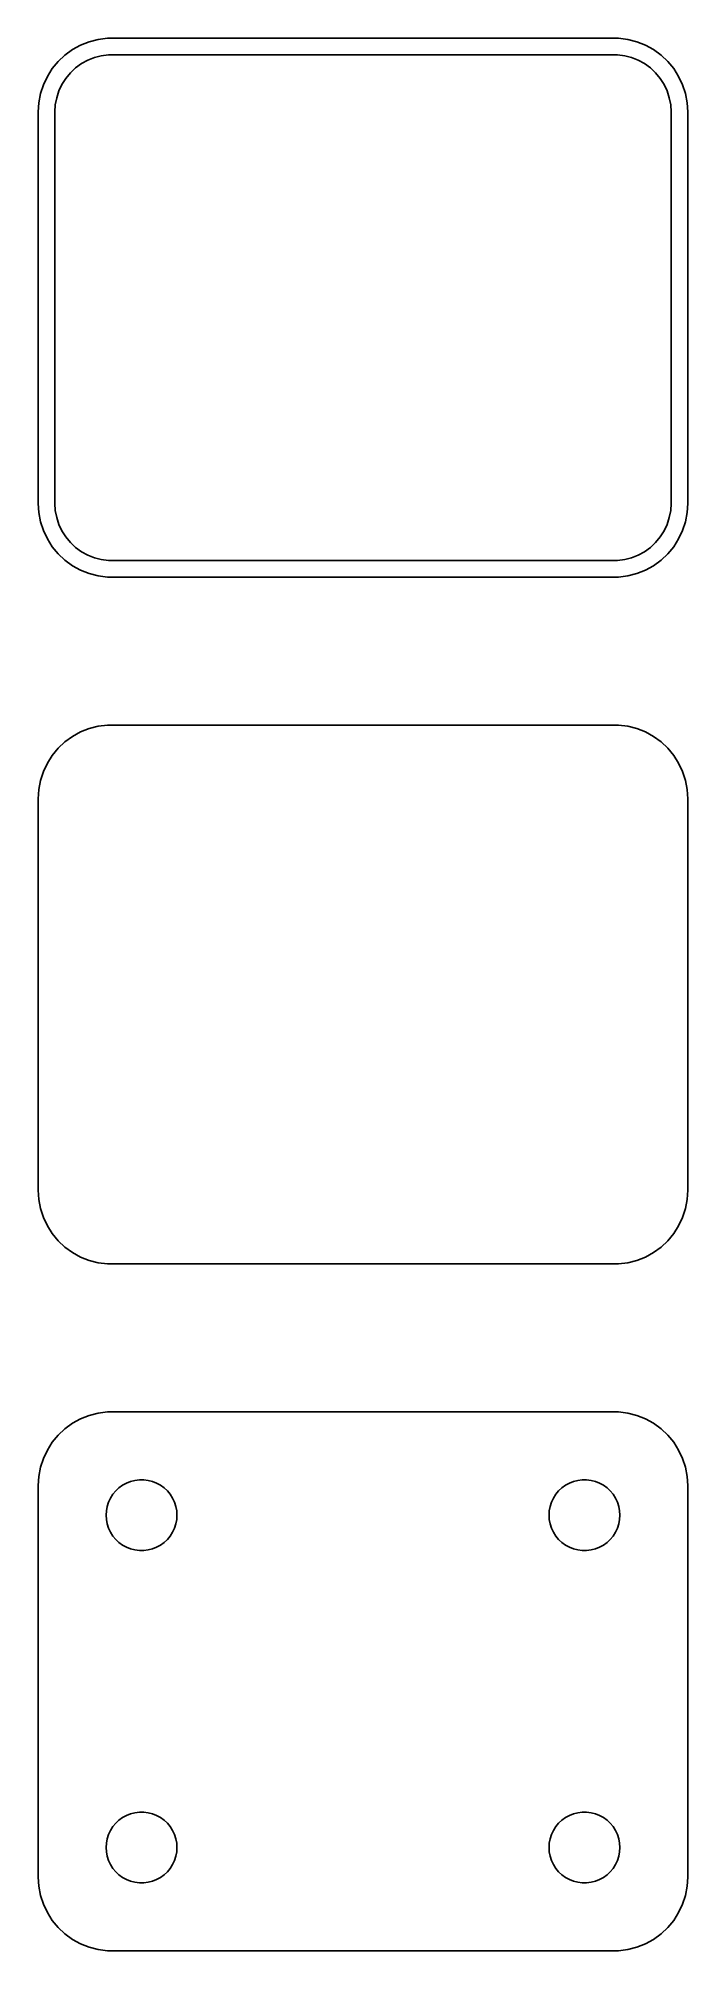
# Model space of a CAD drawing. Header units: metres. Extents: x -22 to 22, y 75 to 204.
import ezdxf

# ---------------------------------------------------------------- set-up
doc = ezdxf.new("R2010")
doc.units = ezdxf.units.M

msp = doc.modelspace()

# ---------------------------------------------------------------- linework, layer by layer
for p, q in [((-19.6791, 203.472), (-20.1871, 203.103)), ((-19.1289, 203.774), (-19.6791, 203.472)), ((-18.5451, 204.005), (-19.1289, 203.774)), ((-17.9369, 204.161), (-18.5451, 204.005)), ((-17.3139, 204.24), (-17.9369, 204.161)), ((17.3139, 204.24), (-17.3139, 204.24)), ((17.9369, 204.161), (17.3139, 204.24)), ((18.5451, 204.005), (17.9369, 204.161)), ((19.1289, 203.774), (18.5451, 204.005)), ((19.6791, 203.472), (19.1289, 203.774)), ((20.1871, 203.103), (19.6791, 203.472)), ((-21.0451, 202.189), (-21.3815, 201.659)), ((-20.6448, 202.673), (-21.0451, 202.189)), ((-20.1871, 203.103), (-20.6448, 202.673)), ((-19.823, 201.901), (-19.4685, 202.234)), ((-19.4685, 202.234), (-19.0751, 202.52)), ((-19.0751, 202.52), (-18.6489, 202.754)), ((-18.6489, 202.754), (-18.1967, 202.933)), ((-18.1967, 202.933), (-17.7256, 203.054)), ((-17.7256, 203.054), (-17.2432, 203.115)), ((-17.2432, 203.115), (17.2432, 203.115)), ((17.2432, 203.115), (17.7256, 203.054)), ((17.7256, 203.054), (18.1967, 202.933)), ((18.1967, 202.933), (18.6489, 202.754)), ((18.6489, 202.754), (19.0751, 202.52)), ((19.0751, 202.52), (19.4685, 202.234)), ((19.4685, 202.234), (19.823, 201.901)), ((20.6448, 202.673), (20.1871, 203.103)), ((21.0451, 202.189), (20.6448, 202.673)), ((21.3815, 201.659), (21.0451, 202.189)), ((-21.6489, 201.091), (-21.8429, 200.493)), ((-21.3815, 201.659), (-21.6489, 201.091)), ((-20.6007, 200.676), (-20.3936, 201.116)), ((-20.3936, 201.116), (-20.133, 201.526)), ((-20.133, 201.526), (-19.823, 201.901)), ((19.823, 201.901), (20.133, 201.526)), ((20.133, 201.526), (20.3936, 201.116)), ((20.3936, 201.116), (20.6007, 200.676)), ((21.6489, 201.091), (21.3815, 201.659)), ((21.8429, 200.493), (21.6489, 201.091)), ((-21.9606, 199.877), (-22, 199.25)), ((-21.8429, 200.493), (-21.9606, 199.877)), ((-20.8726, 199.25), (-20.8421, 199.735)), ((-20.8421, 199.735), (-20.751, 200.213)), ((-20.751, 200.213), (-20.6007, 200.676)), ((20.6007, 200.676), (20.751, 200.213)), ((20.751, 200.213), (20.8421, 199.735)), ((20.8421, 199.735), (20.8726, 199.25)), ((21.9606, 199.877), (21.8429, 200.493)), ((22, 199.25), (21.9606, 199.877)), ((-22, 199.25), (-22, 172.75)), ((-20.8726, 172.75), (-20.8726, 199.25)), ((20.8726, 199.25), (20.8726, 172.75)), ((22, 172.75), (22, 199.25)), ((-22, 172.75), (-21.9606, 172.123)), ((-20.8421, 172.265), (-20.8726, 172.75)), ((-20.751, 171.787), (-20.8421, 172.265)), ((20.8421, 172.265), (20.751, 171.787)), ((20.8726, 172.75), (20.8421, 172.265)), ((21.9606, 172.123), (22, 172.75)), ((-21.9606, 172.123), (-21.8429, 171.507)), ((-21.8429, 171.507), (-21.6489, 170.909)), ((-20.6007, 171.324), (-20.751, 171.787)), ((-20.3936, 170.884), (-20.6007, 171.324)), ((20.6007, 171.324), (20.3936, 170.884)), ((20.751, 171.787), (20.6007, 171.324)), ((21.6489, 170.909), (21.8429, 171.507)), ((21.8429, 171.507), (21.9606, 172.123)), ((-21.6489, 170.909), (-21.3815, 170.341)), ((-21.3815, 170.341), (-21.0451, 169.811)), ((-21.0451, 169.811), (-20.6448, 169.327)), ((-20.133, 170.474), (-20.3936, 170.884)), ((-19.823, 170.099), (-20.133, 170.474)), ((-19.4685, 169.766), (-19.823, 170.099)), ((-19.0751, 169.48), (-19.4685, 169.766)), ((19.4685, 169.766), (19.0751, 169.48)), ((19.823, 170.099), (19.4685, 169.766)), ((20.133, 170.474), (19.823, 170.099)), ((20.3936, 170.884), (20.133, 170.474)), ((20.6448, 169.327), (21.0451, 169.811)), ((21.0451, 169.811), (21.3815, 170.341)), ((21.3815, 170.341), (21.6489, 170.909)), ((-20.6448, 169.327), (-20.1871, 168.897)), ((-20.1871, 168.897), (-19.6791, 168.528)), ((-19.6791, 168.528), (-19.1289, 168.226)), ((-18.6489, 169.246), (-19.0751, 169.48)), ((-18.1967, 169.067), (-18.6489, 169.246)), ((-17.7256, 168.946), (-18.1967, 169.067)), ((-17.2432, 168.885), (-17.7256, 168.946)), ((17.2432, 168.885), (-17.2432, 168.885)), ((17.7256, 168.946), (17.2432, 168.885)), ((18.1967, 169.067), (17.7256, 168.946)), ((18.6489, 169.246), (18.1967, 169.067)), ((19.0751, 169.48), (18.6489, 169.246)), ((19.1289, 168.226), (19.6791, 168.528)), ((19.6791, 168.528), (20.1871, 168.897)), ((20.1871, 168.897), (20.6448, 169.327)), ((-19.1289, 168.226), (-18.5451, 167.995)), ((-18.5451, 167.995), (-17.9369, 167.839)), ((-17.9369, 167.839), (-17.3139, 167.76)), ((-17.3139, 167.76), (17.3139, 167.76)), ((17.3139, 167.76), (17.9369, 167.839)), ((17.9369, 167.839), (18.5451, 167.995)), ((18.5451, 167.995), (19.1289, 168.226)), ((-19.6791, 156.972), (-20.1871, 156.603)), ((-19.1289, 157.274), (-19.6791, 156.972)), ((-18.5451, 157.505), (-19.1289, 157.274)), ((-17.9369, 157.661), (-18.5451, 157.505)), ((-17.3139, 157.74), (-17.9369, 157.661)), ((17.3139, 157.74), (-17.3139, 157.74)), ((17.9369, 157.661), (17.3139, 157.74)), ((18.5451, 157.505), (17.9369, 157.661)), ((19.1289, 157.274), (18.5451, 157.505)), ((19.6791, 156.972), (19.1289, 157.274)), ((20.1871, 156.603), (19.6791, 156.972)), ((-21.0451, 155.689), (-21.3815, 155.159)), ((-20.6448, 156.173), (-21.0451, 155.689)), ((-20.1871, 156.603), (-20.6448, 156.173)), ((20.6448, 156.173), (20.1871, 156.603)), ((21.0451, 155.689), (20.6448, 156.173)), ((21.3815, 155.159), (21.0451, 155.689)), ((-21.6489, 154.591), (-21.8429, 153.993)), ((-21.3815, 155.159), (-21.6489, 154.591)), ((21.6489, 154.591), (21.3815, 155.159)), ((21.8429, 153.993), (21.6489, 154.591)), ((-21.9606, 153.377), (-22, 152.75)), ((-21.8429, 153.993), (-21.9606, 153.377)), ((21.9606, 153.377), (21.8429, 153.993)), ((22, 152.75), (21.9606, 153.377)), ((-22, 152.75), (-22, 126.25)), ((22, 126.25), (22, 152.75)), ((-22, 126.25), (-21.9606, 125.623)), ((-21.9606, 125.623), (-21.8429, 125.007)), ((21.8429, 125.007), (21.9606, 125.623)), ((21.9606, 125.623), (22, 126.25)), ((-21.8429, 125.007), (-21.6489, 124.409)), ((-21.6489, 124.409), (-21.3815, 123.841)), ((21.3815, 123.841), (21.6489, 124.409)), ((21.6489, 124.409), (21.8429, 125.007)), ((-21.3815, 123.841), (-21.0451, 123.311)), ((-21.0451, 123.311), (-20.6448, 122.827)), ((20.6448, 122.827), (21.0451, 123.311)), ((21.0451, 123.311), (21.3815, 123.841)), ((-20.6448, 122.827), (-20.1871, 122.397)), ((-20.1871, 122.397), (-19.6791, 122.028)), ((-19.6791, 122.028), (-19.1289, 121.726)), ((-19.1289, 121.726), (-18.5451, 121.495)), ((18.5451, 121.495), (19.1289, 121.726)), ((19.1289, 121.726), (19.6791, 122.028)), ((19.6791, 122.028), (20.1871, 122.397)), ((20.1871, 122.397), (20.6448, 122.827)), ((-18.5451, 121.495), (-17.9369, 121.339)), ((-17.9369, 121.339), (-17.3139, 121.26)), ((-17.3139, 121.26), (17.3139, 121.26)), ((17.3139, 121.26), (17.9369, 121.339)), ((17.9369, 121.339), (18.5451, 121.495)), ((-20.1871, 110.103), (-20.6448, 109.673)), ((-19.6791, 110.472), (-20.1871, 110.103)), ((-19.1289, 110.774), (-19.6791, 110.472)), ((-18.5451, 111.005), (-19.1289, 110.774)), ((-17.9369, 111.161), (-18.5451, 111.005)), ((-17.3139, 111.24), (-17.9369, 111.161)), ((17.3139, 111.24), (-17.3139, 111.24)), ((17.9369, 111.161), (17.3139, 111.24)), ((18.5451, 111.005), (17.9369, 111.161)), ((19.1289, 110.774), (18.5451, 111.005)), ((19.6791, 110.472), (19.1289, 110.774)), ((20.1871, 110.103), (19.6791, 110.472)), ((20.6448, 109.673), (20.1871, 110.103)), ((-21.0451, 109.189), (-21.3815, 108.659)), ((-20.6448, 109.673), (-21.0451, 109.189)), ((21.0451, 109.189), (20.6448, 109.673)), ((21.3815, 108.659), (21.0451, 109.189)), ((-21.8429, 107.493), (-21.9606, 106.877)), ((-21.6489, 108.091), (-21.8429, 107.493)), ((-21.3815, 108.659), (-21.6489, 108.091)), ((21.6489, 108.091), (21.3815, 108.659)), ((21.8429, 107.493), (21.6489, 108.091)), ((21.9606, 106.877), (21.8429, 107.493)), ((-21.9606, 106.877), (-22, 106.25)), ((-22, 106.25), (-22, 79.75)), ((-16.5298, 106.099), (-16.286, 106.276)), ((-16.286, 106.276), (-16.0219, 106.422)), ((-16.0219, 106.422), (-15.7416, 106.533)), ((-15.7416, 106.533), (-15.4497, 106.607)), ((-15.4497, 106.607), (-15.1507, 106.645)), ((-15.1507, 106.645), (-14.8493, 106.645)), ((-14.8493, 106.645), (-14.5503, 106.607)), ((-14.5503, 106.607), (-14.2583, 106.533)), ((-14.2583, 106.533), (-13.9781, 106.422)), ((-13.9781, 106.422), (-13.714, 106.276)), ((-13.714, 106.276), (-13.4702, 106.099)), ((13.4702, 106.099), (13.714, 106.276)), ((13.714, 106.276), (13.9781, 106.422)), ((13.9781, 106.422), (14.2583, 106.533)), ((14.2583, 106.533), (14.5503, 106.607)), ((14.5503, 106.607), (14.8493, 106.645)), ((14.8493, 106.645), (15.1507, 106.645)), ((15.1507, 106.645), (15.4497, 106.607)), ((15.4497, 106.607), (15.7416, 106.533)), ((15.7416, 106.533), (16.0219, 106.422)), ((16.0219, 106.422), (16.286, 106.276)), ((16.286, 106.276), (16.5298, 106.099)), ((22, 106.25), (21.9606, 106.877)), ((22, 79.75), (22, 106.25)), ((-17.3246, 104.847), (-17.2315, 105.133)), ((-17.2315, 105.133), (-17.1031, 105.406)), ((-17.1031, 105.406), (-16.9416, 105.661)), ((-16.9416, 105.661), (-16.7495, 105.893)), ((-16.7495, 105.893), (-16.5298, 106.099)), ((-13.4702, 106.099), (-13.2505, 105.893)), ((-13.2505, 105.893), (-13.0583, 105.661)), ((-13.0583, 105.661), (-12.8969, 105.406)), ((-12.8969, 105.406), (-12.7685, 105.133)), ((-12.7685, 105.133), (-12.6754, 104.847)), ((12.6754, 104.847), (12.7685, 105.133)), ((12.7685, 105.133), (12.8969, 105.406)), ((12.8969, 105.406), (13.0583, 105.661)), ((13.0583, 105.661), (13.2505, 105.893)), ((13.2505, 105.893), (13.4702, 106.099)), ((16.5298, 106.099), (16.7495, 105.893)), ((16.7495, 105.893), (16.9416, 105.661)), ((16.9416, 105.661), (17.1031, 105.406)), ((17.1031, 105.406), (17.2315, 105.133)), ((17.2315, 105.133), (17.3246, 104.847)), ((-17.4, 104.25), (-17.3811, 104.551)), ((-17.3811, 103.949), (-17.4, 104.25)), ((-17.3811, 104.551), (-17.3246, 104.847)), ((-17.3246, 103.653), (-17.3811, 103.949)), ((-17.2315, 103.367), (-17.3246, 103.653)), ((-12.6754, 103.653), (-12.7685, 103.367)), ((-12.6754, 104.847), (-12.6189, 104.551)), ((-12.6189, 103.949), (-12.6754, 103.653)), ((-12.6189, 104.551), (-12.6, 104.25)), ((-12.6, 104.25), (-12.6189, 103.949)), ((12.6, 104.25), (12.6189, 104.551)), ((12.6189, 103.949), (12.6, 104.25)), ((12.6189, 104.551), (12.6754, 104.847)), ((12.6754, 103.653), (12.6189, 103.949)), ((12.7685, 103.367), (12.6754, 103.653)), ((17.3246, 103.653), (17.2315, 103.367)), ((17.3246, 104.847), (17.3811, 104.551)), ((17.3811, 103.949), (17.3246, 103.653)), ((17.3811, 104.551), (17.4, 104.25)), ((17.4, 104.25), (17.3811, 103.949)), ((-17.1031, 103.094), (-17.2315, 103.367)), ((-16.9416, 102.839), (-17.1031, 103.094)), ((-16.7495, 102.607), (-16.9416, 102.839)), ((-16.5298, 102.401), (-16.7495, 102.607)), ((-16.286, 102.224), (-16.5298, 102.401)), ((-13.4702, 102.401), (-13.714, 102.224)), ((-13.2505, 102.607), (-13.4702, 102.401)), ((-13.0583, 102.839), (-13.2505, 102.607)), ((-12.8969, 103.094), (-13.0583, 102.839)), ((-12.7685, 103.367), (-12.8969, 103.094)), ((12.8969, 103.094), (12.7685, 103.367)), ((13.0583, 102.839), (12.8969, 103.094)), ((13.2505, 102.607), (13.0583, 102.839)), ((13.4702, 102.401), (13.2505, 102.607)), ((13.714, 102.224), (13.4702, 102.401)), ((16.5298, 102.401), (16.286, 102.224)), ((16.7495, 102.607), (16.5298, 102.401)), ((16.9416, 102.839), (16.7495, 102.607)), ((17.1031, 103.094), (16.9416, 102.839)), ((17.2315, 103.367), (17.1031, 103.094)), ((-16.0219, 102.078), (-16.286, 102.224)), ((-15.7416, 101.967), (-16.0219, 102.078)), ((-15.4497, 101.893), (-15.7416, 101.967)), ((-15.1507, 101.855), (-15.4497, 101.893)), ((-14.8493, 101.855), (-15.1507, 101.855)), ((-14.5503, 101.893), (-14.8493, 101.855)), ((-14.2583, 101.967), (-14.5503, 101.893)), ((-13.9781, 102.078), (-14.2583, 101.967)), ((-13.714, 102.224), (-13.9781, 102.078)), ((13.9781, 102.078), (13.714, 102.224)), ((14.2583, 101.967), (13.9781, 102.078)), ((14.5503, 101.893), (14.2583, 101.967)), ((14.8493, 101.855), (14.5503, 101.893)), ((15.1507, 101.855), (14.8493, 101.855)), ((15.4497, 101.893), (15.1507, 101.855)), ((15.7416, 101.967), (15.4497, 101.893)), ((16.0219, 102.078), (15.7416, 101.967)), ((16.286, 102.224), (16.0219, 102.078)), ((-17.2315, 82.6335), (-17.1031, 82.9062)), ((-17.1031, 82.9062), (-16.9416, 83.1607)), ((-16.9416, 83.1607), (-16.7495, 83.3929)), ((-16.7495, 83.3929), (-16.5298, 83.5992)), ((-16.5298, 83.5992), (-16.286, 83.7764)), ((-16.286, 83.7764), (-16.0219, 83.9216)), ((-16.0219, 83.9216), (-15.7416, 84.0325)), ((-15.7416, 84.0325), (-15.4497, 84.1075)), ((-15.4497, 84.1075), (-15.1507, 84.1453)), ((-15.1507, 84.1453), (-14.8493, 84.1453)), ((-14.8493, 84.1453), (-14.5503, 84.1075)), ((-14.5503, 84.1075), (-14.2583, 84.0325)), ((-14.2583, 84.0325), (-13.9781, 83.9216)), ((-13.9781, 83.9216), (-13.714, 83.7764)), ((-13.714, 83.7764), (-13.4702, 83.5992)), ((-13.4702, 83.5992), (-13.2505, 83.3929)), ((-13.2505, 83.3929), (-13.0583, 83.1607)), ((-13.0583, 83.1607), (-12.8969, 82.9062)), ((-12.8969, 82.9062), (-12.7685, 82.6335)), ((12.7685, 82.6335), (12.8969, 82.9062)), ((12.8969, 82.9062), (13.0583, 83.1607)), ((13.0583, 83.1607), (13.2505, 83.3929)), ((13.2505, 83.3929), (13.4702, 83.5992)), ((13.4702, 83.5992), (13.714, 83.7764)), ((13.714, 83.7764), (13.9781, 83.9216)), ((13.9781, 83.9216), (14.2583, 84.0325)), ((14.2583, 84.0325), (14.5503, 84.1075)), ((14.5503, 84.1075), (14.8493, 84.1453)), ((14.8493, 84.1453), (15.1507, 84.1453)), ((15.1507, 84.1453), (15.4497, 84.1075)), ((15.4497, 84.1075), (15.7416, 84.0325)), ((15.7416, 84.0325), (16.0219, 83.9216)), ((16.0219, 83.9216), (16.286, 83.7764)), ((16.286, 83.7764), (16.5298, 83.5992)), ((16.5298, 83.5992), (16.7495, 83.3929)), ((16.7495, 83.3929), (16.9416, 83.1607)), ((16.9416, 83.1607), (17.1031, 82.9062)), ((17.1031, 82.9062), (17.2315, 82.6335)), ((-17.4, 81.75), (-17.3811, 82.0508)), ((-17.3811, 81.4492), (-17.4, 81.75)), ((-17.3811, 82.0508), (-17.3246, 82.3469)), ((-17.3246, 82.3469), (-17.2315, 82.6335)), ((-12.7685, 82.6335), (-12.6754, 82.3469)), ((-12.6754, 82.3469), (-12.6189, 82.0508)), ((-12.6189, 82.0508), (-12.6, 81.75)), ((-12.6, 81.75), (-12.6189, 81.4492)), ((12.6, 81.75), (12.6189, 82.0508)), ((12.6189, 81.4492), (12.6, 81.75)), ((12.6189, 82.0508), (12.6754, 82.3469)), ((12.6754, 82.3469), (12.7685, 82.6335)), ((17.2315, 82.6335), (17.3246, 82.3469)), ((17.3246, 82.3469), (17.3811, 82.0508)), ((17.3811, 82.0508), (17.4, 81.75)), ((17.4, 81.75), (17.3811, 81.4492)), ((-17.3246, 81.1532), (-17.3811, 81.4492)), ((-17.2315, 80.8665), (-17.3246, 81.1532)), ((-17.1031, 80.5938), (-17.2315, 80.8665)), ((-16.9416, 80.3393), (-17.1031, 80.5938)), ((-16.7495, 80.1071), (-16.9416, 80.3393)), ((-13.0583, 80.3393), (-13.2505, 80.1071)), ((-12.8969, 80.5938), (-13.0583, 80.3393)), ((-12.7685, 80.8665), (-12.8969, 80.5938)), ((-12.6754, 81.1532), (-12.7685, 80.8665)), ((-12.6189, 81.4492), (-12.6754, 81.1532)), ((12.6754, 81.1532), (12.6189, 81.4492)), ((12.7685, 80.8665), (12.6754, 81.1532)), ((12.8969, 80.5938), (12.7685, 80.8665)), ((13.0583, 80.3393), (12.8969, 80.5938)), ((13.2505, 80.1071), (13.0583, 80.3393)), ((16.9416, 80.3393), (16.7495, 80.1071)), ((17.1031, 80.5938), (16.9416, 80.3393)), ((17.2315, 80.8665), (17.1031, 80.5938)), ((17.3246, 81.1532), (17.2315, 80.8665)), ((17.3811, 81.4492), (17.3246, 81.1532)), ((-22, 79.75), (-21.9606, 79.1233)), ((-21.9606, 79.1233), (-21.8429, 78.5066)), ((-16.5298, 79.9008), (-16.7495, 80.1071)), ((-16.286, 79.7236), (-16.5298, 79.9008)), ((-16.0219, 79.5784), (-16.286, 79.7236)), ((-15.7416, 79.4675), (-16.0219, 79.5784)), ((-15.4497, 79.3925), (-15.7416, 79.4675)), ((-15.1507, 79.3547), (-15.4497, 79.3925)), ((-14.8493, 79.3547), (-15.1507, 79.3547)), ((-14.5503, 79.3925), (-14.8493, 79.3547)), ((-14.2583, 79.4675), (-14.5503, 79.3925)), ((-13.9781, 79.5784), (-14.2583, 79.4675)), ((-13.714, 79.7236), (-13.9781, 79.5784)), ((-13.4702, 79.9008), (-13.714, 79.7236)), ((-13.2505, 80.1071), (-13.4702, 79.9008)), ((13.4702, 79.9008), (13.2505, 80.1071)), ((13.714, 79.7236), (13.4702, 79.9008)), ((13.9781, 79.5784), (13.714, 79.7236)), ((14.2583, 79.4675), (13.9781, 79.5784)), ((14.5503, 79.3925), (14.2583, 79.4675)), ((14.8493, 79.3547), (14.5503, 79.3925)), ((15.1507, 79.3547), (14.8493, 79.3547)), ((15.4497, 79.3925), (15.1507, 79.3547)), ((15.7416, 79.4675), (15.4497, 79.3925)), ((16.0219, 79.5784), (15.7416, 79.4675)), ((16.286, 79.7236), (16.0219, 79.5784)), ((16.5298, 79.9008), (16.286, 79.7236)), ((16.7495, 80.1071), (16.5298, 79.9008)), ((21.8429, 78.5066), (21.9606, 79.1233)), ((21.9606, 79.1233), (22, 79.75)), ((-21.8429, 78.5066), (-21.6489, 77.9094)), ((-21.6489, 77.9094), (-21.3815, 77.3412)), ((21.3815, 77.3412), (21.6489, 77.9094)), ((21.6489, 77.9094), (21.8429, 78.5066)), ((-21.3815, 77.3412), (-21.0451, 76.8111)), ((-21.0451, 76.8111), (-20.6448, 76.3273)), ((20.6448, 76.3273), (21.0451, 76.8111)), ((21.0451, 76.8111), (21.3815, 77.3412)), ((-20.6448, 76.3273), (-20.1871, 75.8974)), ((-20.1871, 75.8974), (-19.6791, 75.5284)), ((-19.6791, 75.5284), (-19.1289, 75.2259)), ((-19.1289, 75.2259), (-18.5451, 74.9947)), ((18.5451, 74.9947), (19.1289, 75.2259)), ((19.1289, 75.2259), (19.6791, 75.5284)), ((19.6791, 75.5284), (20.1871, 75.8974)), ((20.1871, 75.8974), (20.6448, 76.3273)), ((-18.5451, 74.9947), (-17.9369, 74.8386)), ((-17.9369, 74.8386), (-17.3139, 74.7599)), ((-17.3139, 74.7599), (17.3139, 74.7599)), ((17.3139, 74.7599), (17.9369, 74.8386)), ((17.9369, 74.8386), (18.5451, 74.9947))]:
    msp.add_line(p, q)

doc.saveas('drawing.dxf')
